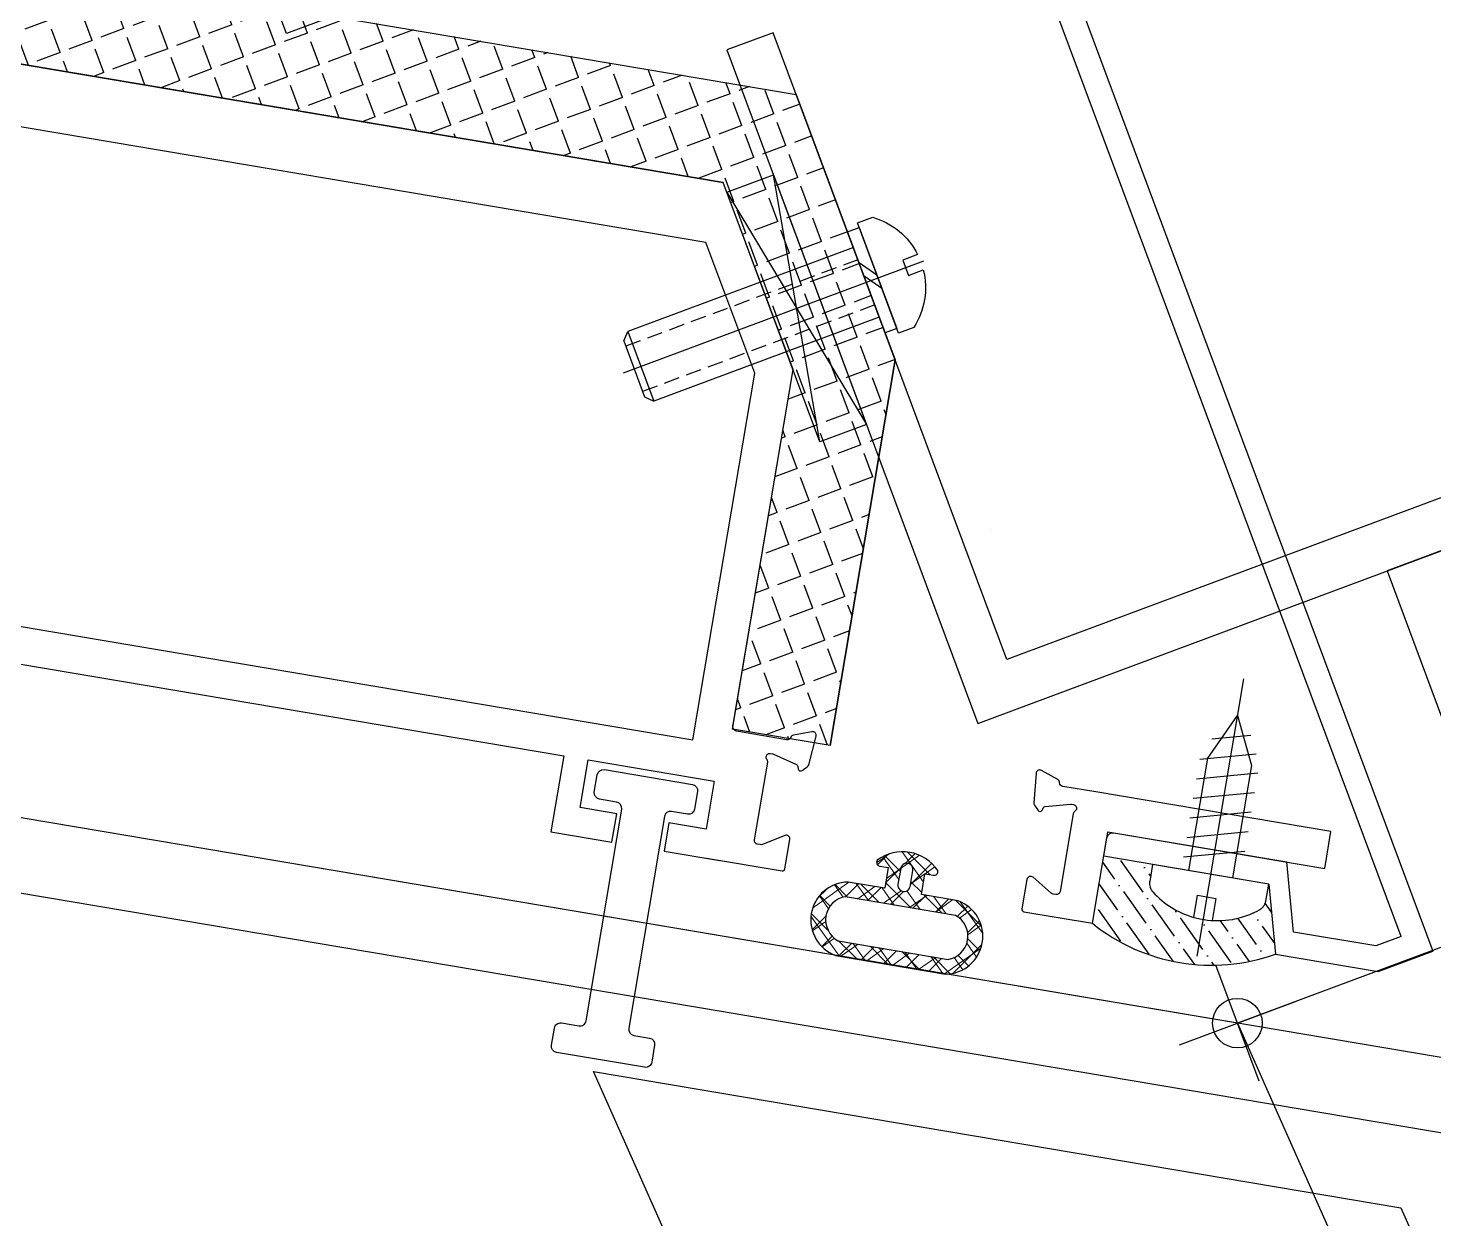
# Model space of a CAD drawing. Extents: x 12199666 to 24617114, y 1197707 to 2548648.
# Drawn here: x 12326263.9 to 12326377.3, y 1251124.7 to 1251220.8 of the extents above; entities that cross this region are included whole.
import ezdxf

# ---------------------------------------------------------------- set-up
doc = ezdxf.new("R2010")
doc.units = 0
doc.header["$LTSCALE"] = 10
doc.header["$MEASUREMENT"] = 0
for name, pattern in [('TX-PLAN-T1-F11$0$ACAD_ISO04W100', [30, 24, -3, 0, -3]), ('TX-PLAN-T1-F11$0$CENTER', [2, 1.25, -0.25, 0.25, -0.25]), ('TX-PLAN-T1-F11$0$CENTER-PISA', [11, 6, -2, 1, -2]), ('TX-PLAN-T1-F11$0$CENTER2', [1.125, 0.75, -0.125, 0.125, -0.125]), ('TX-PLAN-T1-F11$0$HIDDEN', [0.375, 0.25, -0.125]), ('TX-PLAN-T1-F11$0$HIDDEN-PISA', [4.5, 2.5, -2])]:
    doc.linetypes.add(name, pattern=pattern)
for name, color, linetype, lineweight in [('TX-PLAN-T1-F11$0$_EDO-ALUMINIUM-SECTION', 90, 'Continuous', 30), ('TX-PLAN-T1-F11$0$Xref- ELE$0$Hatch', 9, 'Continuous', 13), ('TX-PLAN-T1-F11$0$Xref- ELE$0$Hatch @ 1 VP1', 9, 'Continuous', 13), ('TX-PLAN-T1-F11$0$Xref- ELE$0$Hatch @ 1 VPModel', 9, 'Continuous', 13), ('TX-PLAN-T1-F11$0$幕墙线', 114, 'Continuous', 30)]:
    doc.layers.add(name, color=color, linetype=linetype, lineweight=lineweight)
for name, color, linetype in [('TX-PLAN-T1-F11$0$AXIS', 3, 'Continuous'), ('TX-PLAN-T1-F11$0$F-Alum', 4, 'Continuous'), ('TX-PLAN-T1-F11$0$F-center', 6, 'TX-PLAN-T1-F11$0$ACAD_ISO04W100'), ('TX-PLAN-T1-F11$0$F-dim', 1, 'Continuous'), ('TX-PLAN-T1-F11$0$F-Misc', 1, 'Continuous'), ('TX-PLAN-T1-F11$0$F-seslants', 8, 'Continuous'), ('TX-PLAN-T1-F11$0$F_MISC', 8, 'Continuous'), ('TX-PLAN-T1-F11$0$Hatch', 8, 'Continuous'), ('TX-PLAN-T1-F11$0$中心线', 1, 'TX-PLAN-T1-F11$0$CENTER2'), ('TX-PLAN-T1-F11$0$虚线', 8, 'TX-PLAN-T1-F11$0$HIDDEN'), ('TX-PLAN-T1-F11$0$螺栓钉类', 241, 'Continuous')]:
    doc.layers.add(name, color=color, linetype=linetype)

# ---------------------------------------------------------------- blocks, each defined once
blk = doc.blocks.new('*U339')
at = {"layer": 'TX-PLAN-T1-F11$0$Xref- ELE$0$Hatch @ 1 VP1'}
h = blk.add_hatch(dxfattribs=at)
h.set_pattern_fill('M_GASKET-PISA', color=256, pattern_type=2)
h.set_pattern_definition([(35.42361603529756, (-1214.761376000002, -14855.407933), (-0.8694256507828642, 1.222333439680349), []), (125.4236160352975, (-1214.761376000002, -14855.407933), (-1.222333439680349, -0.8694256507828639), [])])
edge = h.paths.add_edge_path(flags=16)
edge.add_line((-41815.07919855467, 17823.42139201995), (-41813.77919855462, 17823.42139201995))
edge.add_arc((-41813.77919855462, 17822.92139201995), 0.5, -90, 90, ccw=False)
edge.add_line((-41813.77919855462, 17822.42139201995), (-41815.07919855467, 17822.42139201995))
edge.add_arc((-41815.07919855467, 17822.92139201995), 0.5, 90, 270, ccw=False)
edge = h.paths.add_edge_path()
edge.add_line((-41813.27919855455, 17818.4213668968), (-41813.27919855462, 17821.42139201995))
edge.add_line((-41813.27919855462, 17821.42139201995), (-41814.97919855457, 17821.42139201995))
edge.add_line((-41814.97919855457, 17821.42139201995), (-41814.97919855457, 17820.72139202))
edge.add_arc((-41815.27919855458, 17820.72139201998), 0.3000000000174623, -115.05761541500061, 4.8635797611495946e-09, ccw=False)
edge.add_arc((-41813.09559109848, 17822.92139202004), 3.383607456175075, 133.070694364177, 226.9293056383509, ccw=False)
edge.add_arc((-41815.27919855466, 17825.12139202001), 0.3000000000240535, 2.084391326206969e-09, 115.0576154218833, ccw=False)
edge.add_line((-41814.97919855463, 17825.12139202002), (-41814.97919855457, 17824.42139201995))
edge.add_line((-41814.97919855457, 17824.42139201995), (-41813.27919855462, 17824.42139201995))
edge.add_line((-41813.27919855462, 17824.42139201995), (-41813.27919855468, 17827.42139201984))
edge.add_arc((-41810.27919855456, 17826.87139201984), 3.050000000114375, 10.388857815061783, 169.6111421849382, ccw=False)
edge.add_line((-41807.27919855445, 17827.42139201984), (-41807.27919855437, 17818.42139201997))
edge.add_arc((-41810.27919855451, 17818.97139202002), 3.050000000151531, 190.3888578138809, 349.6111421841629, ccw=False)
edge.add_line((-41812.07919855455, 17818.42136689683), (-41812.07919855467, 17827.42139201984))
edge.add_arc((-41810.27919855456, 17826.82523817369), 1.896153846257486, 18.324694090130095, 161.6753059098699, ccw=False)
edge.add_line((-41808.47919855445, 17827.42139201984), (-41808.47919855437, 17818.42139201996))
edge.add_arc((-41810.2791985545, 17819.01754586615), 1.896153846287313, 198.3246940877339, 341.6753059085472, ccw=False)
at = {"layer": 'TX-PLAN-T1-F11$0$Xref- ELE$0$Hatch @ 1 VPModel'}
h = blk.add_hatch(dxfattribs=at)
h.set_pattern_fill('M_GASKET-PISA', color=256, pattern_type=2)
h.set_pattern_definition([(45, (-1214.761376000002, -14855.407933), (-1.060660171779821, 1.060660171779821), []), (135, (-1214.761376000002, -14855.407933), (-1.060660171779821, -1.060660171779821), [])])
edge = h.paths.add_edge_path(flags=16)
edge.add_line((-41815.07919855467, 17823.42139201995), (-41813.77919855462, 17823.42139201995))
edge.add_arc((-41813.77919855462, 17822.92139201995), 0.5, -90, 90, ccw=False)
edge.add_line((-41813.77919855462, 17822.42139201995), (-41815.07919855467, 17822.42139201995))
edge.add_arc((-41815.07919855467, 17822.92139201995), 0.5, 90, 270, ccw=False)
edge = h.paths.add_edge_path()
edge.add_line((-41813.27919855455, 17818.4213668968), (-41813.27919855462, 17821.42139201995))
edge.add_line((-41813.27919855462, 17821.42139201995), (-41814.97919855457, 17821.42139201995))
edge.add_line((-41814.97919855457, 17821.42139201995), (-41814.97919855457, 17820.72139202))
edge.add_arc((-41815.27919855458, 17820.72139201998), 0.3000000000174623, -115.05761541500061, 4.8635797611495946e-09, ccw=False)
edge.add_arc((-41813.09559109848, 17822.92139202004), 3.383607456175075, 133.070694364177, 226.9293056383509, ccw=False)
edge.add_arc((-41815.27919855466, 17825.12139202001), 0.3000000000240535, 2.084391326206969e-09, 115.0576154218833, ccw=False)
edge.add_line((-41814.97919855463, 17825.12139202002), (-41814.97919855457, 17824.42139201995))
edge.add_line((-41814.97919855457, 17824.42139201995), (-41813.27919855462, 17824.42139201995))
edge.add_line((-41813.27919855462, 17824.42139201995), (-41813.27919855468, 17827.42139201984))
edge.add_arc((-41810.27919855456, 17826.87139201984), 3.050000000114375, 10.388857815061783, 169.6111421849382, ccw=False)
edge.add_line((-41807.27919855445, 17827.42139201984), (-41807.27919855437, 17818.42139201997))
edge.add_arc((-41810.27919855451, 17818.97139202002), 3.050000000151531, 190.3888578138809, 349.6111421841629, ccw=False)
edge.add_line((-41812.07919855455, 17818.42136689683), (-41812.07919855467, 17827.42139201984))
edge.add_arc((-41810.27919855456, 17826.82523817369), 1.896153846257486, 18.324694090130095, 161.6753059098699, ccw=False)
edge.add_line((-41808.47919855445, 17827.42139201984), (-41808.47919855437, 17818.42139201996))
edge.add_arc((-41810.2791985545, 17819.01754586615), 1.896153846287313, 198.3246940877339, 341.6753059085472, ccw=False)
blk = doc.blocks.new('TX-PLAN-T1-F11$0$Xref- ELE$0$GAE0002', base_point=(-41818.77919855453, 17822.92139201999))
at = {"color": 0, "linetype": 'ByBlock'}
for points in [[(-41813.27919855455, 17818.4213668968), (-41813.27919855462, 17821.42139201995), (-41814.97919855457, 17821.42139201995), (-41814.97919855457, 17820.72139202, -0.548945891858276), (-41815.4062573781, 17820.44962731407, -0.4340790099980792), (-41815.40625737821, 17825.39315672591, -0.5489458918577889), (-41814.97919855463, 17825.12139202002), (-41814.97919855457, 17824.42139201995), (-41813.27919855462, 17824.42139201995), (-41813.27919855468, 17827.42139201984, -0.8333333333398008), (-41807.27919855445, 17827.42139201984), (-41807.27919855437, 17818.42139201997, -0.833333333342024), (-41813.27919855468, 17818.42139202007)], [(-41812.07919855455, 17818.42136689683), (-41812.07919855467, 17827.42139201984, -0.7222222222395137), (-41808.47919855445, 17827.42139201984), (-41808.47919855437, 17818.42139201996, -0.7222222222456893), (-41812.07919855467, 17818.42139202007)]]:
    blk.add_lwpolyline(points, format="xyb", dxfattribs=at)
blk.add_lwpolyline([(-41815.07919855467, 17823.42139201995), (-41813.77919855462, 17823.42139201995, -0.9999999999999999), (-41813.77919855462, 17822.42139201995), (-41815.07919855467, 17822.42139201995, -0.9999999999999999)], format="xyb", close=True, dxfattribs=at)
at = {"layer": 'TX-PLAN-T1-F11$0$Xref- ELE$0$Hatch'}
blk.add_blockref('*U339', (0, 0), dxfattribs=at)
blk = doc.blocks.new('TX-PLAN-T1-F11$0$A$C3FFC0167')
at = {"layer": 'TX-PLAN-T1-F11$0$F-dim'}
for p, q in [((0, 5), (0, -5)), ((-5, 0), (5, 0))]:
    blk.add_line(p, q, dxfattribs=at)
blk.add_circle((0, 0), 2, dxfattribs=at)
blk = doc.blocks.new('TX-PLAN-T1-F11$0$#10x13_Pan-flat-3')
at = {"color": 8, "linetype": 'TX-PLAN-T1-F11$0$HIDDEN-PISA'}
for p, q in [((-1.711377303647168, 10.79835977248877), (1.327780362582416, 11.6126996170351)), ((-2.400000006142363, 9.013843874672602), (1.996997242757061, 10.19201573984174)), ((-2.40000000505097, 7.413843874674058), (2.39999999407155, 8.700000001605076)), ((-2.400000003959576, 5.813843874675513), (2.399999995162943, 7.100000001606531)), ((-2.400000002875458, 4.213843874676968), (2.399999996247061, 5.500000001607987)), ((-2.400000001784065, 2.613843874678423), (2.399999997338455, 3.900000001609442)), ((-2.400000000699947, 1.013843874672602), (2.399999998429848, 2.300000001610897))]:
    blk.add_line(p, q, dxfattribs=at)
for points in [[(-1.790000000022701, -1.251464709639549e-09), (-1.790000006294576, 9.199999998738349), (-8.869392331689596e-09, 12.99999999994179), (1.78999999370717, 9.200000001175795), (1.789999999979045, 1.178705133497715e-09)], [(-0.7499999975334504, -3.659838021652831), (-0.7499999987630872, -1.850000000558794), (0.7500000012369128, -1.849999999540159), (0.7500000024665496, -3.659838020634197)]]:
    blk.add_lwpolyline(points, dxfattribs=at)
at = {"color": 32, "flags": 128}
blk.add_lwpolyline([(-4.750000000021828, -3.281456883996725e-09), (-4.749999999090505, -1.390168597587035, 0.02044951340221976), (-4.746657334493648, -1.471864103412372, 0.04398758774826101), (-4.716998160060029, -1.644951949376264, 0.0521855455310235), (-4.643293307010026, -1.839642807550263, 0.08249689016993748), (-4.4499858410054, -2.104325317188341, 0.02582980303273893), (-4.372616108048533, -2.172696028275823, 0.07268352806201751), (-2.617075641232077, -3.194163244705123, 0.09869610361643641), (0.08183213378651999, -3.69952322718018, 0.08249638678170287), (2.347977953162626, -3.295875031042669, 0.05218730035141757), (3.66753867942316, -2.666293208916613, 0.03066688341591993), (4.372616110929812, -2.172696022316813, 0.01330350973470385), (4.413354222931957, -2.138474128398229, 0.03657129110302831), (4.515303253050661, -2.033838485651358, 0.03475147926750673), (4.597077649370476, -1.921637741856102, 0.02182096229391937), (4.640176463399257, -1.845784510762314, 0.02280395151312757), (4.677971628436353, -1.76281944513903, 0.02280645284837659), (4.708056659233989, -1.676747445577348, 0.02181846118107081), (4.729386651873938, -1.592163116256415, 0.03475398225205351), (4.74792484894715, -1.454558013821952, 0.01610989314854271), (4.750000000909495, -1.390168591096881), (4.749999999978172, 3.194145392626524e-09)], format="xyb", close=True, dxfattribs=at)
at = {"layer": 'TX-PLAN-T1-F11$0$AXIS', "color": 8, "linetype": 'TX-PLAN-T1-F11$0$CENTER-PISA'}
blk.add_line((-1.088483259081841e-08, 15.98909419596748), (4.547473508864641e-09, -6.700000000018917), dxfattribs=at)
blk = doc.blocks.new('*U194')
at = {"layer": 'TX-PLAN-T1-F11$0$中心线', "color": 1, "linetype": 'TX-PLAN-T1-F11$0$CENTER', "ltscale": 2.357947691000002}
blk.add_line((-4.263256414560601e-14, 20.90048662063384), (1.4210854715202e-14, -4.956409502317115), dxfattribs=at)
at = {"layer": 'TX-PLAN-T1-F11$0$虚线', "linetype": 'TX-PLAN-T1-F11$0$HIDDEN', "ltscale": 0.5}
for p, q in [((-1.948286311568509, 1.13686837721616e-13), (-1.948286311568566, 20.00000000000011)), ((1.948286311568523, 1.13686837721616e-13), (1.948286311568481, 20.00000000000011))]:
    blk.add_line(p, q, dxfattribs=at)
at = {"layer": 'TX-PLAN-T1-F11$0$螺栓钉类', "color": 241, "linetype": 'Continuous'}
for p, q in [((-2.40807576862025, 20.00000000000011), (-2.999791744951651, 19.40828402366867)), ((2.999791744951594, 19.40828402366867), (-2.999791744951636, 19.40828402366867)), ((-2.999791744951622, 1.13686837721616e-13), (-2.999791744951651, 19.40828402366867)), ((2.408075768620179, 20.00000000000011), (-2.408075768620321, 20)), ((2.408075768620179, 20.00000000000011), (2.999791744951594, 19.40828402366867)), ((2.999791744951636, 1.13686837721616e-13), (2.999791744951594, 19.40828402366867)), ((-0.9100693464279175, -1), (0.5333063006401062, 0)), ((0.2446311712265015, -1), (1.688006818294525, 0))]:
    blk.add_line(p, q, dxfattribs=at)
blk.add_lwpolyline([(4.350000023841858, 0), (4.350000023841858, -1), (-4.350000023841858, -1), (-4.350000023841858, 0)], close=True, dxfattribs=at)
blk.add_lwpolyline([(-4.75, -1), (4.75, -1), (4.75, -2.319999992847443, -0.2072557309237045), (0.6600000262260437, -4.663157165050507), (0.6600000262260437, -3.379999995231628), (-0.6600000262260437, -3.379999995231628), (-0.6600000262260437, -4.663157165050507, -0.2072557309237047), (-4.75, -2.319999992847443)], format="xyb", close=True, dxfattribs=at)
blk = doc.blocks.new('*U180')
at = {"layer": 'TX-PLAN-T1-F11$0$F-Misc'}
blk.add_lwpolyline([(0, -4), (0, 0), (-21.4973025242173, 0), (-21.4973025242173, -4)], close=True, dxfattribs=at)
for points in [[(0, -4), (-21.4973025242173, 0)], [(-21.4973025242173, -4), (0, 0)]]:
    blk.add_lwpolyline(points, dxfattribs=at)
blk = doc.blocks.new('*U193')
at = {"layer": 'TX-PLAN-T1-F11$0$F-seslants'}
h = blk.add_hatch(dxfattribs=at)
h.set_pattern_fill('ANSI36', color=256, scale=10)
h.set_pattern_definition([(45, (51659.15010211314, 73373.3115634953), (0.6629126073623882, 2.430679560328757), [3.125, -0.625, 0, -0.625])])
h.paths.add_polyline_path([(9.31932475650683, 8.505888903877349, -0.02582980297440925), (9.387695467565209, 8.583258636601386, -0.08249689016993748), (9.65237797726877, 8.776566102431389, -0.05218554553102349), (9.847068835515529, 8.8502709553577, -0.04398758774826101), (10.02015668153763, 8.879930129667628, -0.0204495134361547), (10.10185218742117, 8.883272794206277), (11.49202078185044, 8.88327279422083), (11.49202078161761, 12.88240874800249), (6, 12.88240874816256, 0.2608104144078784), (6, -2.09538701477868), (11.49202078185044, -0.6167272057937225), (10.101852187654, -0.6167272057937225, -0.01610989316636307), (10.03746276488528, -0.6146520537877223, -0.03475398225205351), (9.89985766238533, -0.5961138566199224, -0.02181846118107081), (9.815273333108053, -0.5747838639217662, -0.02280645284837659), (9.729201333597302, -0.5446988330659224, -0.02280395151312758), (9.646236267872155, -0.5069036679778947, -0.02182096229391937), (9.570383036741987, -0.4638048538909061, -0.03475147926750674), (9.458182292990386, -0.3820304574910551, -0.03657129110302829), (9.353546650381759, -0.2800814273068681, -0.0133035096243883), (9.319324756739661, -0.2393433156394167, -0.03066688343163973), (8.825727570336312, 0.4657341165584512, -0.05218730035141757), (8.196145749185234, 1.78529484324099, -0.08249638678170287), (7.792497554561123, 4.051440662879031, -0.09869610361643641), (8.297857538796961, 6.750348437562934, -0.0726835280703614)])
at = {"layer": 'TX-PLAN-T1-F11$0$Hatch'}
h = blk.add_hatch(dxfattribs=at)
h.set_pattern_fill('ANGLE', color=256, scale=10, angle=30.01599999725287)
h.set_pattern_definition([(30.0159999972559, (7246.221578325145, 83575.31519770106), (-1.375665006031407, 2.381185795182857), [2, -0.7500000000000001]), (120.0160000000013, (7246.221578325145, 83575.31519770106), (-2.381185795182858, -1.375665006031407), [1.999999999999999, -0.7499999999999996])])
h.paths.add_polyline_path([(60.00000032735988, 120.9771403750929), (67.99996101413853, 120.9771446270752), (68.00000002421439, 47.58085556495644), (48.19380796328187, 36.13969821600767), (16.62201892351732, 36.13970411113405), (16.62202052539214, 44.13970411113405), (46.04924303735606, 44.1397041111195), (60, 52.19937255952391)])
at = {"layer": 'TX-PLAN-T1-F11$0$F-Alum'}
blk.add_line((35.97910783393309, 26.29761373909423), (35.97910783393309, 26.2976137464866), dxfattribs=at)
at = {"layer": 'TX-PLAN-T1-F11$0$F-Alum', "flags": 128}
blk.add_lwpolyline([(6, 44.62494049289671), (6, 44.62494049289671), (6, 38.28240872183233, 0.4142135623219491), (6.199999999953434, 38.08240872186434), (8.604907018365338, 38.08240872184979, 0.5854977655323537), (8.860984503291547, 38.53869154803397), (7.843922599917278, 40.20520002186822, -0.1378519999999419), (7.800000000046566, 40.3614829218568), (7.800000000046566, 40.58240872186434, -0.4142140000029491), (8.099999999860302, 40.8824087218527), (14.45278639998287, 40.8824087218818, 0.2134219999990182), (14.67639319994487, 40.98240872187307, -0.2134220000012545), (14.89999999990687, 41.08240872186434, -0.4142139999965558), (15.19999999995343, 40.78240872187598), (15.19999999995343, 40.62190442185965, -0.06554300000034483), (15.18977779988199, 40.5442587218713), (14.6587175000459, 38.56231472185755, -0.2679490000007903), (14.51729610003531, 38.42089332187606), (14.34823619993404, 38.37559392186813, 0.2679489999965194), (14.20681490004063, 38.2341725218721, 0.06554299999994298), (14.19999999995343, 38.18240872188471, 0.198911999996341), (14.25857870001346, 38.04098732185957), (14.62233179993927, 37.67723432186176, 0.1763269999970842), (14.80831709993072, 37.59050792186463), (17.17385330004618, 37.38355032185791, 0.0218199999991916), (17.19999999995343, 37.38240872186725, 0.414214000000818), (17.5, 37.68240872187016, 0.08748900000110169), (17.48190779983997, 37.78501472187054), (16.96840649982914, 39.19584802187455, 0.2637249999956934), (16.74324940005317, 39.38782532187179, -0.3595081371707617), (16.5, 39.6824088676367), (16.49999999976717, 43.79467959012254, -0.4357991633984695), (17.0028193492908, 44.13970411113405), (46.04924303642474, 44.1397041111195), (60, 52.19937255952391), (60, 255.9699132520182)], format="xyb", dxfattribs=at)
for points in [[(12.23600407456979, 116.8464862994733), (12.23599933716469, 57.20323790282418), (6.01882355986163, 57.20323790282418), (6.01882355986163, 52.20371007098584), (8.33113906858489, 52.20371007098584), (8.33113906858489, 55.20087588035676), (12.23599933716469, 55.20087588035676), (12.23599933716469, 44.88236024916114), (8.316361026605591, 44.88236024914659), (8.316361026605591, 47.93870083382353), (6, 47.93870083383808), (6, 43.38048223422084)], [(9.09255196643062, -11.85761746624485), (78.35422935755923, 28.15642345116066), (78.35422935755923, 67.55850777409796), (65.99552698526531, 88.95061007936602), (67.72729847277515, 89.95109372012666), (80.35422935755923, 68.09470547204546), (80.35422935755923, 27.00209521962097), (8.361264120787382, -14.58987259608693)]]:
    blk.add_lwpolyline(points, dxfattribs=at)
at = {"layer": 'TX-PLAN-T1-F11$0$F-Alum'}
blk.add_lwpolyline([(55, 116.8464862994733), (15.23599795601331, 116.8464862994151), (15.23599933716469, 47.1398345065827), (45.24494649423286, 47.13970411113405), (55, 52.7754195893649)], close=True, dxfattribs=at)
at = {"layer": 'TX-PLAN-T1-F11$0$F-Alum', "color": 6, "flags": 128}
blk.add_lwpolyline([(8.750271532218903, 48.37128901066899), (-8.574140374781564, 48.37128901061078, 0.4142135623730951), (-9.075149190146476, 47.87229986541206), (-9.075149190146476, 46.58127311318822, -0.4142135623730951), (-9.576158005278558, 46.08228396796039), (-10.97571524651721, 46.08228396796039, -0.4142135623730951), (-11.47470439178869, 46.58329278317979), (-11.47470541135408, 53.79128246226173, -0.4142135623730951), (-10.973696596222, 54.29027160756232), (-9.559580545173958, 54.29027160756232, -0.4142135623730951), (-9.060591399902478, 53.78926279234292), (-9.06058936030604, 52.37229068749002, 0.4142135623730951), (-8.56160021503456, 51.87128187227063), (8.759955638553947, 51.87128187229973, 0.4142135623730951), (9.260964453686029, 52.37027101752756), (9.260964453686029, 53.78438706870656, -0.4142135623730951), (9.76197326905094, 54.28337621397804), (11.17894537374377, 54.28337621396349, -0.4142135623730951), (11.67793451901525, 53.78236739872955), (11.67793451901525, 46.57152166601736, -0.4142135623730951), (11.17692570365034, 46.07253252073133), (9.748251862358302, 46.07538857436157, -0.4142135623730951), (9.249262717086822, 46.57639738958096), (9.249260677490383, 47.87028019540594, 0.414213562373095)], format="xyb", close=True, dxfattribs=at)
at = {"layer": 'TX-PLAN-T1-F11$0$F-Alum', "flags": 128}
for points in [[(70.5967625908088, 53.70181540730118), (20.37412010924891, 24.68705649960611), (53.01061471598223, -31.80457268311875), (56.47415769123472, -29.80360540235415), (25.83863036497496, 23.22448080564209), (72.59772987198085, 50.23827243235428)], [(38.00336015643552, -5.828000438850722), (12.03444380452856, -20.8308320096985), (27.04169837292284, -46.80740424868418), (53.01061472506262, -31.80457267785096)]]:
    blk.add_lwpolyline(points, close=True, dxfattribs=at)
at = {"layer": 'TX-PLAN-T1-F11$0$F-Alum'}
blk.add_lwpolyline([(16.49999999860302, -4.866727205939242), (16.49999999930151, 14.37491890779347), (16.5, 17.08240862868843, -0.3595081371707617), (16.74324940005317, 17.37699217445333, 0.2637249999956934), (16.96840649982914, 17.56896947445057), (17.48190779983997, 18.97980277445458, 0.08748900000110169), (17.5, 19.08240877445496, 0.414214000000818), (17.19999999995343, 19.38240877445787, 0.0218199999991916), (17.17385330004618, 19.38126717446721), (14.80831709993072, 19.17430957446049, 0.1763269999970842), (14.62233179993927, 19.08758317446336), (14.25857870001346, 18.72383017446555, 0.198911999996341), (14.19999999995343, 18.58240877444041, 0.06554299999994298), (14.20681490004063, 18.53064497445303, 0.2679489999965194), (14.34823619993404, 18.38922357445699), (14.51729610003531, 18.34392417444906, -0.2679490000007903), (14.6587175000459, 18.20250277446758), (15.18977779988199, 16.22055877445382, -0.06554300000034483), (15.19999999995343, 16.14291307446547), (15.19999999995343, 15.98240877444914, -0.4142139999965558), (14.89999999990687, 15.68240877446078, -0.2134220000012545), (14.67639319994487, 15.78240877445205, 0.2134219999990182), (14.45278639998287, 15.88240877444332), (8.099999999860302, 15.88240877447242, -0.4142140000029491), (7.800000000046566, 16.18240877446078), (7.800000000046566, 16.40333457446832, -0.1378519999999419), (7.843922599917278, 16.5596174744569), (8.860984503291547, 18.22612594829116, 0.5854977655323537), (8.604907018365338, 18.68240877447533), (6.199999999953434, 18.68240877446078, 0.4142135623219491), (6, 18.4824087744928), (6, 12.88240874816256), (12.98969077528454, 12.88240874795883, -0.4142135623730951), (13.48969077528454, 12.38240874795883), (13.48969077528454, -4.866727205939242)], format="xyb", close=True, dxfattribs=at)
for points in [[(11.49202078185044, -0.6167272057937225), (11.49202078161761, 12.88240874814801), (13.48969077528454, 12.88240874817711), (13.48969077528454, -1.772401534864912)], [(11.49202078185044, -0.6167272057937225), (6, -2.09538701477868), (6, -10.50267945055384), (8.361264120787382, -14.58987259608693)], [(9.09255196643062, -11.85761746624485), (8, -9.966481752388063), (8, -3.249715246318374), (13.48969077528454, -1.772401534864912)]]:
    blk.add_lwpolyline(points, dxfattribs=at)
at = {"layer": 'TX-PLAN-T1-F11$0$F-center'}
blk.add_line((0, -30.81192101103079), (0, 345.6712806450087), dxfattribs=at)
at = {"layer": 'TX-PLAN-T1-F11$0$Hatch'}
blk.add_line((60.00000032735988, 120.9771403750929), (60, 52.19937255952391), dxfattribs=at)
for points in [[(60.00000032735988, 120.9771403750929), (67.99996101413853, 120.9771446270752), (68.00000002421439, 47.58085556495644), (48.19380796328187, 36.13969821600767), (16.62201892351732, 36.13970411113405), (16.62202052539214, 44.13970411113405), (46.04924303735606, 44.1397041111195), (60, 52.19937255952391), (60.00000032735988, 120.9771403750929)], [(16.62201892351732, 36.13970411113405), (48.19380796328187, 36.13969821600767), (68.00000002421439, 47.58085556495644)]]:
    blk.add_lwpolyline(points, dxfattribs=at)
blk.add_arc((19.38038502889685, 5.393510866648285), 15.33356758874301, 150.764598416439, 209.2354015835611, dxfattribs=at)
at = {"layer": 'TX-PLAN-T1-F11$0$F_MISC'}
for name, p, rotation in [('*U194', (53.97653833776712, 39.48012468058732), 30.01599997489868), ('TX-PLAN-T1-F11$0$#10x13_Pan-flat-3', (11.49202078185044, 4.133272794191726), 269.9999999616367), ('TX-PLAN-T1-F11$0$A$C3FFC0167', (0, 0), 30.01599997489868)]:
    blk.add_blockref(name, p, dxfattribs=dict(at, rotation=rotation))
at = {"layer": 'TX-PLAN-T1-F11$0$F_MISC', "xscale": -1, "rotation": 210.0159999543231}
blk.add_blockref('*U180', (61.28256088797934, 48.32078996046039), dxfattribs=at)
at = {"layer": 'TX-PLAN-T1-F11$0$F_MISC', "extrusion": (3.582137313528093e-07, -2.990597548224695e-06, 0.9999999999954641), "xscale": -1, "rotation": 359.8842813538839}
blk.add_blockref('TX-PLAN-T1-F11$0$Xref- ELE$0$GAE0002', (11.49183384958219, 28.36670197434236, -9.659877161339247e-05), dxfattribs=at)
blk = doc.blocks.new('TX-PLAN-T1-F11$0$jiao1')
at = {"layer": 'TX-PLAN-T1-F11$0$F-Alum'}
blk.add_lwpolyline([(-6, 308.0633326959796), (-60, 272.2404463081621), (-60, 19.08123615384102), (-12.50279239728115, 50.59025600017048), (-12.50279239728115, -15.49439231469296), (-60, -47.00341216102242), (-60, -63.80389064177871), (-6, -27.98100425396115), (-6, 308.0633326959796)], dxfattribs=at)
at = {"layer": 'TX-PLAN-T1-F11$0$F-center'}
blk.add_line((0, 0), (0, 328.2627569278702), dxfattribs=at)
at = {"layer": 'TX-PLAN-T1-F11$0$F_MISC', "rotation": 30.01599997489863}
blk.add_blockref('TX-PLAN-T1-F11$0$A$C3FFC0167', (0, 0), dxfattribs=at)
blk = doc.blocks.new('TX-PLAN-T1-F11$0$A$C21521A5F')
at = {"rotation": 90}
blk.add_blockref('*U193', (388.7170751225203, -4239.780242875218, 0.0004146164392175001), dxfattribs=at)
at = {"color": 7, "true_color": 0xffffff, "rotation": 90}
blk.add_blockref('TX-PLAN-T1-F11$0$jiao1', (388.7170751267113, -4239.780242875917, 0.0004146164392175001), dxfattribs=at)
blk = doc.blocks.new('TX-PLAN-T1-F11$0$标准层幕墙0118')
at = {"color": 3}
blk.add_blockref('TX-PLAN-T1-F11$0$A$C21521A5F', (32561.28292488377, 9139.780242875713, -0.0004146164392174988), dxfattribs=at)
blk = doc.blocks.new('TX-PLAN-T1-F11')
at = {"layer": 'TX-PLAN-T1-F11$0$幕墙线'}
blk.add_lwpolyline([(12327110.08791494, 1255577.812224131), (12327563.66887201, 1254360.758368278), (12326860.54441518, 1254098.71518842), (12327314.12137421, 1252881.659842281), (12326611.0009156, 1252619.61815222), (12327064.57787454, 1251402.562806326), (12326361.45741584, 1251140.521116509), (12326817.77759638, 1250114.80883586), (12326089.38560878, 1249790.760884448), (12326304.54103814, 1248688.973517135), (12325520.47768008, 1248535.862768556), (12325442.35961364, 1247415.985619394), (12324645.42305012, 1247471.576666427), (12324279.38325833, 1246410.331109384), (12323524.17061027, 1246670.815479366), (12322895.28601853, 1245740.906111852), (12322233.53595391, 1246188.438348455), (12321384.89065401, 1245453.572090912), (12320861.93883697, 1246057.492323782), (12320853.42358575, 1246069.463993158), (12319874.15551759, 1245556.942988943)], dxfattribs=at)
at = {"layer": 'TX-PLAN-T1-F11$0$_EDO-ALUMINIUM-SECTION', "rotation": 350.4236156863823}
blk.add_blockref('TX-PLAN-T1-F11$0$标准层幕墙0118', (12293055.45042718, 1251790.443008234), dxfattribs=at)

msp = doc.modelspace()

# ---------------------------------------------------------------- block references
msp.add_blockref('TX-PLAN-T1-F11', (0, 0))

doc.saveas('drawing.dxf')
